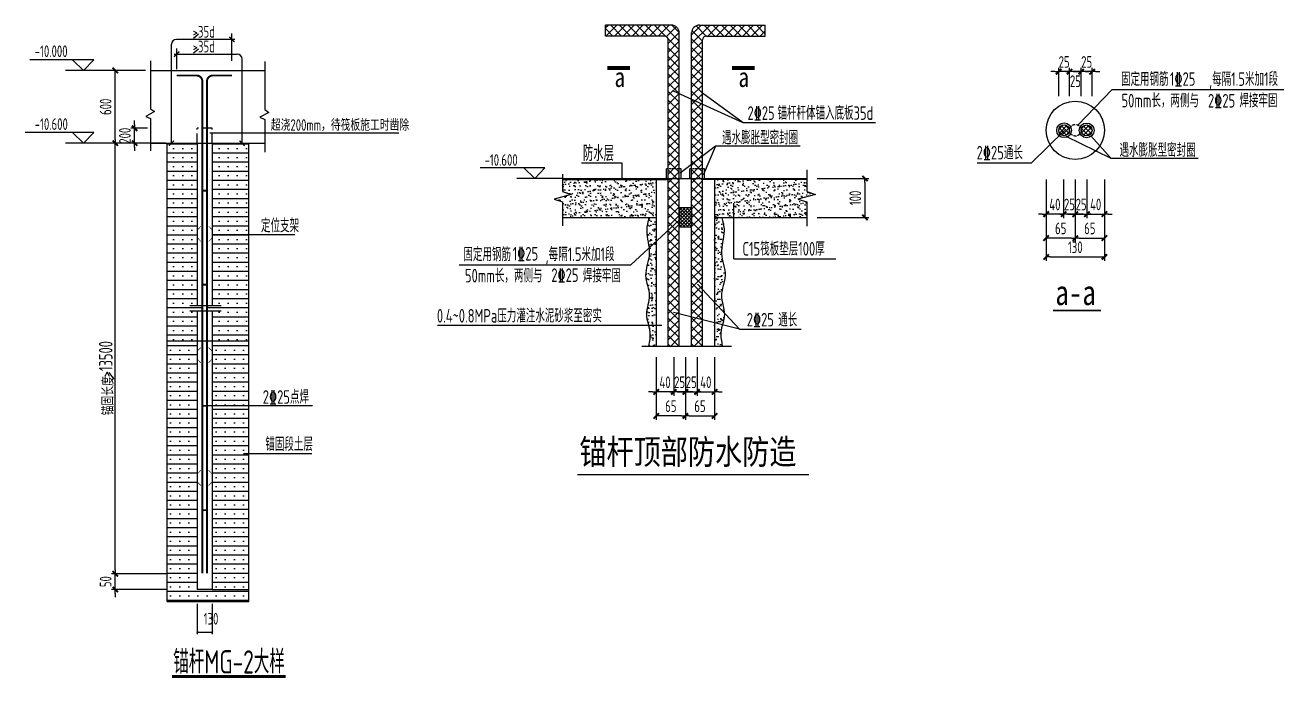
# Model space of a CAD drawing. Extents: x -190030 to 1780958, y -2186385 to 288330.
# Drawn here: x 260675 to 293080, y 11677 to 28486 of the extents above; entities that cross this region are included whole.
import ezdxf

# ---------------------------------------------------------------- set-up
doc = ezdxf.new("R2010")
doc.units = 0
doc.header["$LTSCALE"] = 1000
doc.header["$MEASUREMENT"] = 0
for name, pattern in [('CONTINOUS', [0]), ('DASH', [0.35, 0.25, -0.1]), ('HIDDEN', [7, 5, -2])]:
    doc.linetypes.add(name, pattern=pattern)
for name, color, linetype in [('DIM', 3, 'Continuous'), ('FREEZE', 7, 'Continuous'), ('G', 3, 'Continuous'), ('MB', 2, 'Continuous'), ('mg', 2, 'Continuous'), ('PUB_TEXT', 7, 'Continuous'), ('TEXT', 7, 'Continuous'), ('承台标注', 3, 'Continuous'), ('锚杆', 6, 'Continuous'), ('锚杆21', 3, 'Continuous'), ('集水坑', 5, 'Continuous')]:
    doc.layers.add(name, color=color, linetype=linetype)
doc.styles.add('-宋体', font='', dxfattribs={"width": 0.8})
doc.styles.add('_HZTXT', font='tssdeng.shx', dxfattribs={"width": 0.8, "bigfont": 'tssdchn.shx'})
doc.styles.add('SHHZ', font='tssdeng.shx', dxfattribs={"width": 0.7, "bigfont": 'tssdchn.shx'})
doc.styles.add('TSSD_Dimension', font='Tssdeng.shx', dxfattribs={"width": 0.7, "bigfont": 'hztxt.shx'})
doc.styles.add('TSSD_Rein', font='tssdeng.shx', dxfattribs={"width": 0.7, "bigfont": 'hztxt.shx'})
doc.styles.get('-宋体').set_extended_font_data('SimSun')
doc.dimstyles.new('TSSD_200_200', dxfattribs={"dimtxt": 300, "dimasz": 100, "dimexe": 100, "dimexo": 0, "dimgap": 100, "dimtad": 1, "dimdec": 0, "dimzin": 0, "dimdsep": 46, "dimtxsty": 'TSSD_Dimension', "dimblk1": '_TSDBK', "dimblk2": '_TSDBK', "dimsah": 1, "dimcen": 0, "dimclrt": 7, "dimadec": 0, "dimazin": 0, "dimtfac": 1, "dimtdec": 0, "dimtix": 1, "dimtmove": 2, "dimatfit": 3, "dimldrblk": '_TSDBK', "dimfxl": 1, "dimtolj": 1, "dimtzin": 0, "dimarcsym": 0})
pattern_1 = [(45, (-64378.94, -51291.9), (-56.1266, 56.1266), []), (135, (-64378.94, -51291.9), (-56.1266, -56.1266), [])]

# ---------------------------------------------------------------- blocks, each defined once
blk = doc.blocks.new('_TSDBK')
blk.add_line((-1, 0), (0, 0))
at = {"const_width": 0.5}
blk.add_lwpolyline([(-0.7, -0.7), (0.7, 0.7)], dxfattribs=at)
blk = doc.blocks.new('*D1371')
at = {"layer": 'Defpoints', "color": 0, "transparency": 16777216}
for p in [(266210, -91025), (266210, -91652), (266490, -91652)]:
    blk.add_point(p, dxfattribs=at)
at = {"layer": 'DIM', "color": 0, "lineweight": -2, "transparency": 16777216}
for p, q in [((266110, -91025), (266010, -91025)), ((266210, -91652), (266210, -90925)), ((266490, -91025), (266210, -91025)), ((266490, -91652), (266490, -90925)), ((266590, -91025), (266690, -91025))]:
    blk.add_line(p, q, dxfattribs=at)
at = {"layer": 'DIM', "color": 0, "lineweight": -2, "transparency": 16777216, "xscale": 100, "yscale": 100, "zscale": 100}
for p, rotation in [((266210, -91025), 359.9999999999399), ((266490, -91025), 179.99999999994)]:
    blk.add_blockref('_TSDBK', p, dxfattribs=dict(at, rotation=rotation))
at = {"layer": 'DIM', "color": 7, "transparency": 16777216, "insert": (266350, -90775), "char_height": 300, "attachment_point": 5, "style": 'TSSD_Dimension'}
blk.add_mtext('\\A1;25', dxfattribs=at)
blk = doc.blocks.new('*D1372')
at = {"layer": 'Defpoints', "color": 0, "transparency": 16777216}
for p in [(266790, -91025), (266790, -91652), (267070, -91652)]:
    blk.add_point(p, dxfattribs=at)
at = {"layer": 'DIM', "color": 0, "lineweight": -2, "transparency": 16777216}
for p, q in [((266690, -91025), (266590, -91025)), ((266790, -91652), (266790, -90925)), ((267070, -91025), (266790, -91025)), ((267070, -91652), (267070, -90925)), ((267170, -91025), (267270, -91025))]:
    blk.add_line(p, q, dxfattribs=at)
at = {"layer": 'DIM', "color": 0, "lineweight": -2, "transparency": 16777216, "xscale": 100, "yscale": 100, "zscale": 100}
for p, rotation in [((266790, -91025), 359.9999999999399), ((267070, -91025), 179.99999999994)]:
    blk.add_blockref('_TSDBK', p, dxfattribs=dict(at, rotation=rotation))
at = {"layer": 'DIM', "color": 7, "transparency": 16777216, "insert": (266930, -90775), "char_height": 300, "attachment_point": 5, "style": 'TSSD_Dimension'}
blk.add_mtext('\\A1;25', dxfattribs=at)
blk = doc.blocks.new('*D1373')
at = {"layer": 'Defpoints', "color": 0, "transparency": 16777216}
for p in [(266490, -91025), (266490, -91652), (266790, -91652)]:
    blk.add_point(p, dxfattribs=at)
at = {"layer": 'DIM', "color": 0, "lineweight": -2, "transparency": 16777216}
for p, q in [((266390, -91025), (266290, -91025)), ((266490, -91652), (266490, -90925)), ((266790, -91025), (266490, -91025)), ((266790, -91652), (266790, -90925)), ((266890, -91025), (266990, -91025))]:
    blk.add_line(p, q, dxfattribs=at)
at = {"layer": 'DIM', "color": 0, "lineweight": -2, "transparency": 16777216, "xscale": 100, "yscale": 100, "zscale": 100}
for p, rotation in [((266490, -91025), 359.9999999999399), ((266790, -91025), 179.99999999994)]:
    blk.add_blockref('_TSDBK', p, dxfattribs=dict(at, rotation=rotation))
at = {"layer": 'DIM', "color": 7, "transparency": 16777216, "insert": (266640, -91271), "char_height": 300, "attachment_point": 5, "style": 'TSSD_Dimension'}
blk.add_mtext('\\A1;25', dxfattribs=at)
blk = doc.blocks.new('*D1374')
at = {"layer": 'Defpoints', "color": 0, "transparency": 16777216}
for p in [(265887, -95390), (267387, -95390), (267387, -95797)]:
    blk.add_point(p, dxfattribs=at)
at = {"layer": 'G', "color": 0, "lineweight": -2, "transparency": 16777216}
for p, q in [((265887, -95390), (265887, -95897)), ((267387, -95390), (267387, -95897)), ((265987, -95797), (267287, -95797))]:
    blk.add_line(p, q, dxfattribs=at)
at = {"layer": 'G', "color": 0, "lineweight": -2, "transparency": 16777216, "xscale": 100, "yscale": 100, "zscale": 100}
for p, rotation in [((265887, -95797), 179.99999999994), ((267387, -95797), 359.9999999999399)]:
    blk.add_blockref('_TSDBK', p, dxfattribs=dict(at, rotation=rotation))
at = {"layer": 'G', "color": 7, "transparency": 16777216, "insert": (266637, -95547), "char_height": 300, "attachment_point": 5, "style": 'TSSD_Dimension'}
blk.add_mtext('\\A1;130', dxfattribs=at)
blk = doc.blocks.new('*D1375')
at = {"layer": 'Defpoints', "color": 0, "transparency": 16777216}
for p in [(266637, -93805), (266937, -93805), (266937, -94695)]:
    blk.add_point(p, dxfattribs=at)
at = {"layer": 'G', "color": 0, "lineweight": -2, "transparency": 16777216}
for p, q in [((266637, -93805), (266637, -94795)), ((266937, -93805), (266937, -94795)), ((266537, -94695), (266437, -94695)), ((266637, -94695), (266937, -94695)), ((267037, -94695), (267137, -94695))]:
    blk.add_line(p, q, dxfattribs=at)
at = {"layer": 'G', "color": 0, "lineweight": -2, "transparency": 16777216, "xscale": 100, "yscale": 100, "zscale": 100}
for p, rotation in [((266637, -94695), 359.9999999999399), ((266937, -94695), 179.99999999994)]:
    blk.add_blockref('_TSDBK', p, dxfattribs=dict(at, rotation=rotation))
at = {"layer": 'G', "color": 7, "transparency": 16777216, "insert": (266787, -94445), "char_height": 300, "attachment_point": 5, "style": 'TSSD_Dimension'}
blk.add_mtext('\\A1;25', dxfattribs=at)
blk = doc.blocks.new('*D1376')
at = {"layer": 'Defpoints', "color": 0, "transparency": 16777216}
for p in [(266337, -93805), (266637, -93805), (266337, -94695)]:
    blk.add_point(p, dxfattribs=at)
at = {"layer": 'G', "color": 0, "lineweight": -2, "transparency": 16777216}
for p, q in [((266337, -93805), (266337, -94795)), ((266637, -93805), (266637, -94795)), ((266237, -94695), (266137, -94695)), ((266637, -94695), (266337, -94695)), ((266737, -94695), (266837, -94695))]:
    blk.add_line(p, q, dxfattribs=at)
at = {"layer": 'G', "color": 0, "lineweight": -2, "transparency": 16777216, "xscale": 100, "yscale": 100, "zscale": 100}
for p, rotation in [((266337, -94695), 359.9999999998788), ((266637, -94695), 179.9999999998788)]:
    blk.add_blockref('_TSDBK', p, dxfattribs=dict(at, rotation=rotation))
at = {"layer": 'G', "color": 7, "transparency": 16777216, "insert": (266487, -94445), "char_height": 300, "attachment_point": 5, "style": 'TSSD_Dimension'}
blk.add_mtext('\\A1;25', dxfattribs=at)
blk = doc.blocks.new('*D1377')
at = {"layer": 'Defpoints', "color": 0, "transparency": 16777216}
for p in [(265887, -93805), (266337, -93805), (265887, -94695)]:
    blk.add_point(p, dxfattribs=at)
at = {"layer": 'G', "color": 0, "lineweight": -2, "transparency": 16777216}
for p, q in [((265887, -93805), (265887, -94795)), ((266337, -93805), (266337, -94795)), ((265787, -94695), (265687, -94695)), ((266337, -94695), (265887, -94695)), ((266437, -94695), (266537, -94695))]:
    blk.add_line(p, q, dxfattribs=at)
at = {"layer": 'G', "color": 0, "lineweight": -2, "transparency": 16777216, "xscale": 100, "yscale": 100, "zscale": 100}
for p, rotation in [((265887, -94695), 359.9999999998807), ((266337, -94695), 179.9999999998807)]:
    blk.add_blockref('_TSDBK', p, dxfattribs=dict(at, rotation=rotation))
at = {"layer": 'G', "color": 7, "transparency": 16777216, "insert": (266112, -94445), "char_height": 300, "attachment_point": 5, "style": 'TSSD_Dimension'}
blk.add_mtext('\\A1;40', dxfattribs=at)
blk = doc.blocks.new('*D1378')
at = {"layer": 'Defpoints', "color": 0, "transparency": 16777216}
for p in [(265887, -93805), (266637, -93805), (265887, -95312)]:
    blk.add_point(p, dxfattribs=at)
at = {"layer": 'G', "color": 0, "lineweight": -2, "transparency": 16777216}
for p, q in [((265887, -93805), (265887, -95412)), ((266637, -93805), (266637, -95412)), ((266537, -95312), (265987, -95312))]:
    blk.add_line(p, q, dxfattribs=at)
at = {"layer": 'G', "color": 0, "lineweight": -2, "transparency": 16777216, "xscale": 100, "yscale": 100, "zscale": 100}
for p, rotation in [((265887, -95312), 179.9999999998799), ((266637, -95312), 359.9999999998799)]:
    blk.add_blockref('_TSDBK', p, dxfattribs=dict(at, rotation=rotation))
at = {"layer": 'G', "color": 7, "transparency": 16777216, "insert": (266262, -95062), "char_height": 300, "attachment_point": 5, "style": 'TSSD_Dimension'}
blk.add_mtext('\\A1;65', dxfattribs=at)
blk = doc.blocks.new('*D1379')
at = {"layer": 'Defpoints', "color": 0, "transparency": 16777216}
for p in [(266937, -93805), (267387, -93805), (267387, -94695)]:
    blk.add_point(p, dxfattribs=at)
at = {"layer": 'G', "color": 0, "lineweight": -2, "transparency": 16777216}
for p, q in [((266937, -93805), (266937, -94795)), ((267387, -93805), (267387, -94795)), ((266837, -94695), (266737, -94695)), ((266937, -94695), (267387, -94695)), ((267487, -94695), (267587, -94695))]:
    blk.add_line(p, q, dxfattribs=at)
at = {"layer": 'G', "color": 0, "lineweight": -2, "transparency": 16777216, "xscale": 100, "yscale": 100, "zscale": 100}
for p, rotation in [((266937, -94695), 359.9999999999399), ((267387, -94695), 179.99999999994)]:
    blk.add_blockref('_TSDBK', p, dxfattribs=dict(at, rotation=rotation))
at = {"layer": 'G', "color": 7, "transparency": 16777216, "insert": (267162, -94445), "char_height": 300, "attachment_point": 5, "style": 'TSSD_Dimension'}
blk.add_mtext('\\A1;40', dxfattribs=at)
blk = doc.blocks.new('*D1380')
at = {"layer": 'Defpoints', "color": 0, "transparency": 16777216}
for p in [(266637, -93805), (267387, -93805), (267387, -95312)]:
    blk.add_point(p, dxfattribs=at)
at = {"layer": 'G', "color": 0, "lineweight": -2, "transparency": 16777216}
for p, q in [((266637, -93805), (266637, -95412)), ((267387, -93805), (267387, -95412)), ((266737, -95312), (267287, -95312))]:
    blk.add_line(p, q, dxfattribs=at)
at = {"layer": 'G', "color": 0, "lineweight": -2, "transparency": 16777216, "xscale": 100, "yscale": 100, "zscale": 100}
for p, rotation in [((266637, -95312), 179.99999999994), ((267387, -95312), 359.9999999999399)]:
    blk.add_blockref('_TSDBK', p, dxfattribs=dict(at, rotation=rotation))
at = {"layer": 'G', "color": 7, "transparency": 16777216, "insert": (267012, -95062), "char_height": 300, "attachment_point": 5, "style": 'TSSD_Dimension'}
blk.add_mtext('\\A1;65', dxfattribs=at)
blk = doc.blocks.new('*D1360')
at = {"layer": 'Defpoints', "color": 0, "transparency": 16777216}
for p in [(241922, -92868), (243226, -92868), (243226, -103956)]:
    blk.add_point(p, dxfattribs=at)
at = {"layer": 'G', "color": 0, "lineweight": -2, "transparency": 16777216}
for p, q in [((243226, -92868), (241822, -92868)), ((241922, -103856), (241922, -92968)), ((243226, -103956), (241822, -103956))]:
    blk.add_line(p, q, dxfattribs=at)
at = {"layer": 'G', "color": 0, "lineweight": -2, "transparency": 16777216, "xscale": 100, "yscale": 100, "zscale": 100}
for p, rotation in [((241922, -92868), 89.99999999993994), ((241922, -103956), 269.99999999994)]:
    blk.add_blockref('_TSDBK', p, dxfattribs=dict(at, rotation=rotation))
at = {"layer": 'G', "color": 7, "transparency": 16777216, "insert": (241672, -98412), "char_height": 300, "attachment_point": 5, "rotation": 90, "style": 'TSSD_Dimension'}
blk.add_mtext('\\A1;                   ', dxfattribs=at)
blk = doc.blocks.new('_Oblique')
at = {"color": 6, "const_width": 0.25}
blk.add_lwpolyline([(-0.5, -0.5), (0.5, 0.5)], dxfattribs=at)
blk = doc.blocks.new('T')
at = {"layer": 'DIM', "const_width": 25}
blk.add_lwpolyline([(50, 50), (-50, -50)], dxfattribs=at)
blk = doc.blocks.new('*D1361')
at = {"layer": 'Defpoints', "color": 0, "transparency": 16777216}
for p in [(241922, -90993), (242696, -90993), (242696, -92868)]:
    blk.add_point(p, dxfattribs=at)
at = {"layer": 'G', "color": 0, "lineweight": -2, "transparency": 16777216}
for p, q in [((242696, -90993), (241822, -90993)), ((241922, -92768), (241922, -91093)), ((242696, -92868), (241822, -92868))]:
    blk.add_line(p, q, dxfattribs=at)
at = {"layer": 'G', "color": 0, "lineweight": -2, "transparency": 16777216, "xscale": 100, "yscale": 100, "zscale": 100}
for p, rotation in [((241922, -90993), 89.99999999993994), ((241922, -92868), 269.99999999994)]:
    blk.add_blockref('_TSDBK', p, dxfattribs=dict(at, rotation=rotation))
at = {"layer": 'G', "color": 7, "transparency": 16777216, "insert": (241672, -91930), "char_height": 300, "attachment_point": 5, "rotation": 90, "style": 'TSSD_Dimension'}
blk.add_mtext('\\A1;600', dxfattribs=at)
blk = doc.blocks.new('*D1362')
at = {"layer": 'Defpoints', "color": 0, "transparency": 16777216}
for p in [(241922, -103956), (243261, -103956), (243261, -104362)]:
    blk.add_point(p, dxfattribs=at)
at = {"layer": 'G', "color": 0, "lineweight": -2, "transparency": 16777216}
for p, q in [((243261, -103956), (241822, -103956)), ((241922, -103856), (241922, -103756)), ((241922, -104362), (241922, -103956)), ((243261, -104362), (241822, -104362)), ((241922, -104462), (241922, -104562))]:
    blk.add_line(p, q, dxfattribs=at)
at = {"layer": 'G', "color": 0, "lineweight": -2, "transparency": 16777216, "xscale": 100, "yscale": 100, "zscale": 100}
for p, rotation in [((241922, -103956), 269.99999999994), ((241922, -104362), 89.99999999993997)]:
    blk.add_blockref('_TSDBK', p, dxfattribs=dict(at, rotation=rotation))
at = {"layer": 'G', "color": 7, "transparency": 16777216, "insert": (241672, -104159), "char_height": 300, "attachment_point": 5, "rotation": 90, "style": 'TSSD_Dimension'}
blk.add_mtext('\\A1;50', dxfattribs=at)
blk = doc.blocks.new('*D1363')
at = {"layer": 'Defpoints', "color": 0, "transparency": 16777216}
for p in [(242419, -92483), (242755, -92483), (242755, -92868)]:
    blk.add_point(p, dxfattribs=at)
at = {"layer": 'G', "color": 0, "lineweight": -2, "transparency": 16777216}
for p, q in [((242419, -92383), (242419, -92283)), ((242755, -92483), (242319, -92483)), ((242419, -92868), (242419, -92483)), ((242755, -92868), (242319, -92868)), ((242419, -92968), (242419, -93068))]:
    blk.add_line(p, q, dxfattribs=at)
at = {"layer": 'G', "color": 0, "lineweight": -2, "transparency": 16777216, "xscale": 100, "yscale": 100, "zscale": 100}
for p, rotation in [((242419, -92483), 269.99999999994), ((242419, -92868), 89.99999999993997)]:
    blk.add_blockref('_TSDBK', p, dxfattribs=dict(at, rotation=rotation))
at = {"layer": 'G', "color": 7, "transparency": 16777216, "insert": (242169, -92675), "char_height": 300, "attachment_point": 5, "rotation": 90, "style": 'TSSD_Dimension'}
blk.add_mtext('\\A1;200', dxfattribs=at)
blk = doc.blocks.new('*D1364')
at = {"layer": 'Defpoints', "color": 0, "transparency": 16777216}
for p in [(255850, -98382), (256600, -98382), (255850, -99890)]:
    blk.add_point(p, dxfattribs=at)
at = {"layer": 'G', "color": 0, "lineweight": -2, "transparency": 16777216}
for p, q in [((255850, -98382), (255850, -99990)), ((256600, -98382), (256600, -99990)), ((256500, -99890), (255950, -99890))]:
    blk.add_line(p, q, dxfattribs=at)
at = {"layer": 'G', "color": 0, "lineweight": -2, "transparency": 16777216, "xscale": 100, "yscale": 100, "zscale": 100}
for p, rotation in [((255850, -99890), 179.9999999998799), ((256600, -99890), 359.9999999998799)]:
    blk.add_blockref('_TSDBK', p, dxfattribs=dict(at, rotation=rotation))
at = {"layer": 'G', "color": 7, "transparency": 16777216, "insert": (256225, -99640), "char_height": 300, "attachment_point": 5, "style": 'TSSD_Dimension'}
blk.add_mtext('\\A1;65', dxfattribs=at)
blk = doc.blocks.new('*D1365')
at = {"layer": 'Defpoints', "color": 0, "transparency": 16777216}
for p in [(255850, -98382), (256300, -98382), (255850, -99273)]:
    blk.add_point(p, dxfattribs=at)
at = {"layer": 'G', "color": 0, "lineweight": -2, "transparency": 16777216}
for p, q in [((255850, -98382), (255850, -99373)), ((256300, -98382), (256300, -99373)), ((255750, -99273), (255650, -99273)), ((256300, -99273), (255850, -99273)), ((256400, -99273), (256500, -99273))]:
    blk.add_line(p, q, dxfattribs=at)
at = {"layer": 'G', "color": 0, "lineweight": -2, "transparency": 16777216, "xscale": 100, "yscale": 100, "zscale": 100}
for p, rotation in [((255850, -99273), 359.9999999998788), ((256300, -99273), 179.9999999998788)]:
    blk.add_blockref('_TSDBK', p, dxfattribs=dict(at, rotation=rotation))
at = {"layer": 'G', "color": 7, "transparency": 16777216, "insert": (256075, -99023), "char_height": 300, "attachment_point": 5, "style": 'TSSD_Dimension'}
blk.add_mtext('\\A1;40', dxfattribs=at)
blk = doc.blocks.new('*D1366')
at = {"layer": 'Defpoints', "color": 0, "transparency": 16777216}
for p in [(256300, -98382), (256600, -98382), (256300, -99273)]:
    blk.add_point(p, dxfattribs=at)
at = {"layer": 'G', "color": 0, "lineweight": -2, "transparency": 16777216}
for p, q in [((256300, -98382), (256300, -99373)), ((256600, -98382), (256600, -99373)), ((256200, -99273), (256100, -99273)), ((256600, -99273), (256300, -99273)), ((256700, -99273), (256800, -99273))]:
    blk.add_line(p, q, dxfattribs=at)
at = {"layer": 'G', "color": 0, "lineweight": -2, "transparency": 16777216, "xscale": 100, "yscale": 100, "zscale": 100}
for p, rotation in [((256300, -99273), 359.9999999998816), ((256600, -99273), 179.9999999998816)]:
    blk.add_blockref('_TSDBK', p, dxfattribs=dict(at, rotation=rotation))
at = {"layer": 'G', "color": 7, "transparency": 16777216, "insert": (256450, -99023), "char_height": 300, "attachment_point": 5, "style": 'TSSD_Dimension'}
blk.add_mtext('\\A1;25', dxfattribs=at)
blk = doc.blocks.new('*D1367')
at = {"layer": 'Defpoints', "color": 0, "transparency": 16777216}
for p in [(256600, -98382), (257350, -98382), (257350, -99890)]:
    blk.add_point(p, dxfattribs=at)
at = {"layer": 'G', "color": 0, "lineweight": -2, "transparency": 16777216}
for p, q in [((256600, -98382), (256600, -99990)), ((257350, -98382), (257350, -99990)), ((256700, -99890), (257250, -99890))]:
    blk.add_line(p, q, dxfattribs=at)
at = {"layer": 'G', "color": 0, "lineweight": -2, "transparency": 16777216, "xscale": 100, "yscale": 100, "zscale": 100}
for p, rotation in [((256600, -99890), 179.99999999994), ((257350, -99890), 359.9999999999399)]:
    blk.add_blockref('_TSDBK', p, dxfattribs=dict(at, rotation=rotation))
at = {"layer": 'G', "color": 7, "transparency": 16777216, "insert": (256975, -99640), "char_height": 300, "attachment_point": 5, "style": 'TSSD_Dimension'}
blk.add_mtext('\\A1;65', dxfattribs=at)
blk = doc.blocks.new('*D1368')
at = {"layer": 'Defpoints', "color": 0, "transparency": 16777216}
for p in [(256900, -98382), (257350, -98382), (257350, -99273)]:
    blk.add_point(p, dxfattribs=at)
at = {"layer": 'G', "color": 0, "lineweight": -2, "transparency": 16777216}
for p, q in [((256900, -98382), (256900, -99373)), ((257350, -98382), (257350, -99373)), ((256800, -99273), (256700, -99273)), ((256900, -99273), (257350, -99273)), ((257450, -99273), (257550, -99273))]:
    blk.add_line(p, q, dxfattribs=at)
at = {"layer": 'G', "color": 0, "lineweight": -2, "transparency": 16777216, "xscale": 100, "yscale": 100, "zscale": 100}
for p, rotation in [((256900, -99273), 359.9999999999399), ((257350, -99273), 179.99999999994)]:
    blk.add_blockref('_TSDBK', p, dxfattribs=dict(at, rotation=rotation))
at = {"layer": 'G', "color": 7, "transparency": 16777216, "insert": (257125, -99023), "char_height": 300, "attachment_point": 5, "style": 'TSSD_Dimension'}
blk.add_mtext('\\A1;40', dxfattribs=at)
blk = doc.blocks.new('*D1369')
at = {"layer": 'Defpoints', "color": 0, "transparency": 16777216}
for p in [(256600, -98382), (256900, -98382), (256900, -99273)]:
    blk.add_point(p, dxfattribs=at)
at = {"layer": 'G', "color": 0, "lineweight": -2, "transparency": 16777216}
for p, q in [((256600, -98382), (256600, -99373)), ((256900, -98382), (256900, -99373)), ((256500, -99273), (256400, -99273)), ((256600, -99273), (256900, -99273)), ((257000, -99273), (257100, -99273))]:
    blk.add_line(p, q, dxfattribs=at)
at = {"layer": 'G', "color": 0, "lineweight": -2, "transparency": 16777216, "xscale": 100, "yscale": 100, "zscale": 100}
for p, rotation in [((256600, -99273), 359.9999999999399), ((256900, -99273), 179.99999999994)]:
    blk.add_blockref('_TSDBK', p, dxfattribs=dict(at, rotation=rotation))
at = {"layer": 'G', "color": 7, "transparency": 16777216, "insert": (256750, -99023), "char_height": 300, "attachment_point": 5, "style": 'TSSD_Dimension'}
blk.add_mtext('\\A1;25', dxfattribs=at)
blk = doc.blocks.new('*D1370')
at = {"layer": 'Defpoints', "color": 0, "transparency": 16777216}
for p in [(259991, -93777), (259991, -94777), (261222, -94777)]:
    blk.add_point(p, dxfattribs=at)
at = {"layer": 'G', "color": 0, "lineweight": -2, "transparency": 16777216}
for p, q in [((259991, -93777), (261322, -93777)), ((261222, -93877), (261222, -94677)), ((259991, -94777), (261322, -94777))]:
    blk.add_line(p, q, dxfattribs=at)
at = {"layer": 'G', "color": 0, "lineweight": -2, "transparency": 16777216, "xscale": 100, "yscale": 100, "zscale": 100}
for p, rotation in [((261222, -93777), 89.99999999993997), ((261222, -94777), 269.99999999994)]:
    blk.add_blockref('_TSDBK', p, dxfattribs=dict(at, rotation=rotation))
at = {"layer": 'G', "color": 7, "transparency": 16777216, "insert": (260972, -94277), "char_height": 300, "attachment_point": 5, "rotation": 90, "style": 'TSSD_Dimension'}
blk.add_mtext('\\A1;100', dxfattribs=at)
blk = doc.blocks.new('mg-2')
h = blk.add_hatch()
h.set_pattern_fill('AR-SAND', color=256, scale=100, style=0)
h.set_pattern_definition([(37.5, (214541.57, -441536.69), (-6.299336, 192.68238), [0, -152, 0, -170, 0, -162.5]), (7.5, (214541.57, -441536.7), (176.97767, 282.2146), [0, -82, 0, -137, 0, -52.5]), (327.5, (214418.57, -441536.69), (311.41419, 0.565905), [0, -50, 0, -180, 0, -235]), (317.5, (214418.57, -441536.7), (300.61266, 87.76756), [0, -25, 0, -118, 0, -135])])
h.paths.add_polyline_path([(255849.5, -94777.1), (255849.5, -93805.1), (253436.8, -93805.1), (253436.8, -94115), (253656.8, -94185), (253216.8, -94305), (253436.8, -94375), (253436.8, -94777.1)])
h.paths.add_polyline_path([(259727.8, -94777.1), (259727.8, -94375), (259493.8, -94305), (259947.8, -94185), (259727.8, -94115), (259727.8, -93797.1), (257349.5, -93797.1), (257349.5, -94777.1)])
h = blk.add_hatch()
h.set_pattern_fill('AR-SAND', color=256, scale=100, style=0)
h.set_pattern_definition([(37.5, (234491.58, -483736.74), (-6.299336, 192.68238), [0, -152, 0, -170, 0, -162.5]), (7.5, (234491.58, -483736.74), (176.97767, 282.2146), [0, -82, 0, -137, 0, -52.5]), (327.5, (234368.58, -483736.74), (311.414186, 0.565905), [0, -50, 0, -180, 0, -235]), (317.5, (234368.58, -483736.74), (300.61266, 87.76756), [0, -25, 0, -118, 0, -135])])
edge = h.paths.add_edge_path()
edge.add_spline(control_points=[(255662.6, -94777.1), (255633.8, -94890.4), (255567.5, -95151.2), (255646.4, -95415.9), (255664.3, -95565.1)], knot_values=[0, 0, 0, 0, 345.7239991, 795.826105, 795.826105, 795.826105, 795.826105], degree=3, periodic=0)
edge.add_line((255664.3, -95565.1), (255849.5, -95393.5))
edge.add_line((255849.5, -95393.5), (255849.5, -94777.1))
edge.add_line((255849.5, -94777.1), (255662.6, -94777.1))
edge = h.paths.add_edge_path()
edge.add_line((255849.5, -95393.5), (255664.3, -95565.1))
edge.add_spline(control_points=[(255664.3, -95565.1), (255670.3, -95615), (255684.6, -95853.2), (255483.6, -96260.9), (255753.3, -96778.6), (255550.6, -97209.7), (255624.7, -97462.7), (255649.1, -97555.7)], knot_values=[795.826105, 795.826105, 795.826105, 795.826105, 946.4718664, 1514.6408553, 2039.4951208, 2531.0965854, 2815.4243997, 2815.4243997, 2815.4243997, 2815.4243997], degree=3, periodic=0)
edge.add_line((255649.1, -97555.7), (255849.5, -97555.7))
edge.add_line((255849.5, -97555.7), (255849.5, -95393.5))
edge = h.paths.add_edge_path()
edge.add_spline(control_points=[(255649.1, -97555.7), (255665.2, -97617.2), (255708.3, -97794.5), (255672.2, -97974.5), (255648.6, -98092)], knot_values=[2815.4243997, 2815.4243997, 2815.4243997, 2815.4243997, 3003.5550492, 3356.7919269, 3356.7919269, 3356.7919269, 3356.7919269], degree=3, periodic=0)
edge.add_line((255648.6, -98092), (255849.5, -98092))
edge.add_line((255849.5, -98092), (255849.5, -97555.7))
edge.add_line((255849.5, -97555.7), (255649.1, -97555.7))
h = blk.add_hatch()
h.set_pattern_fill('AR-SAND', color=256, scale=100, style=0)
h.set_pattern_definition([(142.5, (278707.51, -483736.74), (6.299336, 192.68238), [0, -152, 0, -170, 0, -162.5]), (172.5, (278707.5, -483736.74), (-176.97767, 282.2146), [0, -82, 0, -137, 0, -52.5]), (212.5, (278830.51, -483736.74), (-311.414186, 0.565905), [0, -50, 0, -180, 0, -235]), (222.5, (278830.5, -483736.74), (-300.61266, 87.76756), [0, -25, 0, -118, 0, -135])])
edge = h.paths.add_edge_path()
edge.add_line((257349.5, -94777.1), (257536.5, -94777.1))
edge.add_spline(control_points=[(257536.5, -94777.1), (257565.3, -94890.4), (257631.6, -95151.2), (257552.7, -95415.9), (257534.8, -95565.1)], knot_values=[0, 0, 0, 0, 345.7239991, 795.826105, 795.826105, 795.826105, 795.826105], degree=3, periodic=0)
edge.add_line((257534.8, -95565.1), (257349.5, -95393.5))
edge.add_line((257349.5, -95393.5), (257349.5, -94777.1))
edge = h.paths.add_edge_path()
edge.add_line((257349.5, -95393.5), (257534.8, -95565.1))
edge.add_spline(control_points=[(257534.8, -95565.1), (257528.8, -95615), (257514.4, -95853.2), (257715.5, -96260.9), (257445.8, -96778.6), (257648.5, -97209.7), (257574.4, -97462.7), (257550, -97555.7)], knot_values=[795.826105, 795.826105, 795.826105, 795.826105, 946.4718664, 1514.6408553, 2039.4951208, 2531.0965854, 2815.4243997, 2815.4243997, 2815.4243997, 2815.4243997], degree=3, periodic=0)
edge.add_line((257550, -97555.7), (257349.5, -97555.7))
edge.add_line((257349.5, -97555.7), (257349.5, -95393.5))
edge = h.paths.add_edge_path()
edge.add_line((257349.5, -97555.7), (257550, -97555.7))
edge.add_spline(control_points=[(257550, -97555.7), (257533.9, -97617.2), (257490.8, -97794.5), (257526.9, -97974.5), (257550.5, -98092)], knot_values=[2815.4243997, 2815.4243997, 2815.4243997, 2815.4243997, 3003.5550492, 3356.7919269, 3356.7919269, 3356.7919269, 3356.7919269], degree=3, periodic=0)
edge.add_line((257550.5, -98092), (257349.5, -98092))
edge.add_line((257349.5, -98092), (257349.5, -97555.7))
at = {"layer": 'G'}
h = blk.add_hatch(dxfattribs=at)
h.set_pattern_fill('ANSI37', color=8, scale=50, style=0)
h.set_pattern_definition([(45, (-64972.14, -48371.7), (-112.2532, 112.2532), []), (135, (-64972.14, -48371.7), (-112.2532, -112.2532), [])])
h.paths.add_polyline_path([(254543.5, -89827.5), (254543.5, -90107.5), (256059.5, -90107.5, -0.4142136), (256159.5, -90207.5), (256159.5, -93527.1), (256301.6, -93527.1), (256439.5, -93447.7), (256439.5, -90027.5, 0.4142136), (256239.5, -89827.5)])
h.paths.add_polyline_path([(256439.5, -93777.1), (256439.5, -93527.1), (256301.6, -93527.1), (256159.5, -93608.8), (256159.5, -93777.1)])
h.paths.add_polyline_path([(256439.5, -93527.1), (256439.5, -93447.7), (256301.6, -93527.1)], flags=17)
h.paths.add_polyline_path([(256159.5, -93608.8), (256301.6, -93527.1), (256159.5, -93527.1)], flags=17)
h.paths.add_polyline_path([(256159.5, -93777.1), (256159.5, -95106.3), (256439.5, -94846.9), (256439.5, -93777.1)])
h.paths.add_polyline_path([(256439.5, -98092), (256439.5, -94846.9), (256159.5, -95106.3), (256159.5, -98092)])
h = blk.add_hatch(dxfattribs=at)
h.set_pattern_fill('ANSI37', color=8, scale=50, style=0)
h.set_pattern_definition([(135, (578171.23, -48371.7), (112.2532, 112.2532), []), (45, (578171.23, -48371.7), (112.2532, -112.2532), [])])
h.paths.add_polyline_path([(258655.6, -89827.5), (258655.6, -90107.5), (257139.5, -90107.5, 0.4142136), (257039.5, -90207.5), (257039.5, -93527.1), (256897.5, -93527.1), (256759.5, -93447.7), (256759.5, -90027.5, -0.4142136), (256959.5, -89827.5)])
h.paths.add_polyline_path([(256759.5, -93777.1), (256759.5, -93527.1), (256897.5, -93527.1), (257039.5, -93608.8), (257039.5, -93777.1)])
h.paths.add_polyline_path([(256759.5, -93527.1), (256759.5, -93447.7), (256897.5, -93527.1)], flags=17)
h.paths.add_polyline_path([(257039.5, -93608.8), (256897.5, -93527.1), (257039.5, -93527.1)], flags=17)
h.paths.add_polyline_path([(257039.5, -93777.1), (257039.5, -95106.3), (256759.5, -94846.9), (256759.5, -93777.1)])
h.paths.add_polyline_path([(256759.5, -98092), (256759.5, -94846.9), (257039.5, -95106.3), (257039.5, -98092)])
h = blk.add_hatch(dxfattribs=at)
h.set_pattern_fill('ANSI37', color=8, scale=25, style=0)
h.set_pattern_definition(pattern_1)
edge = h.paths.add_edge_path()
edge.add_arc((266350.3, -92533.6), 140, 0, 360)
h = blk.add_hatch(dxfattribs=at)
h.set_pattern_fill('ANSI37', color=8, scale=25, style=0)
h.set_pattern_definition(pattern_1)
edge = h.paths.add_edge_path()
edge.add_arc((266930.2, -92538.2), 140, 0, 360)
h = blk.add_hatch(dxfattribs=at)
h.set_pattern_fill('ANSI37', color=8, scale=500, style=0)
h.set_pattern_definition([(45, (237996.575, -419380.69), (-44.194174, 44.194174), []), (135, (237996.575, -419380.69), (-44.194174, -44.194174), [])])
h.paths.add_polyline_path([(256759.5, -94521.1), (256439.5, -94521.1), (256439.5, -95021.1), (256759.5, -95021.1)])
at = {"layer": '集水坑'}
h = blk.add_hatch(dxfattribs=at)
h.set_pattern_fill('SACNCR', color=256, scale=2500, angle=135, style=0)
h.set_pattern_definition([(180, (-779527.43, 1186056.07), (-2e-10, -234.375), []), (180, (-779644.62, 1186173.26), (-2e-10, -234.375), [0, -234.375])])
h.paths.add_polyline_path([(244415.1, -95214.8), (245363.2, -95214.8), (245363.2, -92867.9), (244415.1, -92867.9)])
h.paths.add_polyline_path([(244030, -92867.9), (243260.9, -92867.9), (243260.9, -97955.8), (244030, -97955.8), (244030, -97188.2), (244162.5, -97188.2), (244162.5, -97050.4), (244030, -97050.4)])
h.paths.add_polyline_path([(245363.2, -95214.8), (244415.1, -95214.8), (244415.1, -97050.4), (244283.1, -97050.4), (244283.1, -97188.2), (244415.1, -97188.2), (244415.1, -97955.8), (245363.2, -97955.8)])
h = blk.add_hatch(dxfattribs=at)
h.set_pattern_fill('SACNCR', color=256, scale=2500, angle=135, style=0)
h.set_pattern_definition([(180, (-507260.14, 1118985.74), (-2e-10, -234.375), []), (180, (-507377.33, 1119102.93), (-2e-10, -234.375), [0, -234.375])])
h.paths.add_polyline_path([(243260.9, -104668.5), (245363.2, -104668.5), (245363.2, -100593.2), (244415.1, -100593.2), (244415.1, -104362.2), (244030, -104362.2), (244030, -97955.8), (243260.9, -97955.8)])
h.paths.add_polyline_path([(244415.1, -99622.7), (244415.1, -100593.2), (245363.2, -100593.2), (245363.2, -99622.7)], flags=17)
h.paths.add_polyline_path([(245363.2, -97955.8), (244415.1, -97955.8), (244415.1, -99622.7), (245363.2, -99622.7)])
for p, q in [((253436.5, -93805.1), (256159.5, -93805.1)), ((257039.5, -93797.1), (259742.6, -93797.1)), ((253436.5, -94777.1), (255849.5, -94777.1)), ((257349.5, -94777.1), (259727.8, -94777.1))]:
    blk.add_line(p, q)
for points in [[(255662.6, -94777.1), (255603.6, -95117.7), (255670.6, -95714.7), (255574.6, -96274.7), (255670.6, -96790.7), (255596.6, -97276.7), (255685.6, -97740.7), (255648.6, -98092)], [(257536.5, -94777.1), (257595.5, -95117.7), (257528.5, -95714.7), (257624.5, -96274.7), (257528.5, -96790.7), (257602.5, -97276.7), (257513.5, -97740.7), (257550.5, -98092)]]:
    blk.add_spline(points, degree=3)
at = {"layer": 'DIM'}
for p, q in [((253926.9, -93376.9), (254966.8, -93376.9)), ((254966.8, -93376.9), (254966.8, -93777.1)), ((256159.5, -93527.1), (256109.5, -93527.1)), ((256109.5, -93777.1), (256109.5, -93527.1)), ((256159.5, -93777.1), (256159.5, -93527.1)), ((256439.5, -93777.1), (256439.5, -93527.1)), ((256489.5, -93527.1), (256439.5, -93527.1)), ((256489.5, -93777.1), (256489.5, -93527.1)), ((256709.5, -93777.1), (256709.5, -93527.1)), ((256759.5, -93527.1), (256709.5, -93527.1)), ((256759.5, -93777.1), (256759.5, -93527.1)), ((257089.5, -93527.1), (257039.5, -93527.1)), ((257039.5, -93777.1), (257039.5, -93527.1)), ((257089.5, -93777.1), (257089.5, -93527.1)), ((256159.5, -93777.1), (256109.5, -93777.1)), ((256759.5, -93777.1), (256709.5, -93777.1)), ((257990.5, -97659.7), (256911.7, -96493.7)), ((257990.5, -97659.7), (256293, -97228.8)), ((241756.5, -98776.5), (241887.3, -98943.6)), ((244030, -104734), (244030, -105511.1)), ((244415.1, -104734), (244415.1, -105511.1))]:
    blk.add_line(p, q, dxfattribs=at)
at = {"layer": 'DIM', "linetype": 'HIDDEN', "ltscale": 0.01}
for p, q in [((256439.5, -93527.1), (256159.5, -93527.1)), ((257039.5, -93527.1), (256759.5, -93527.1))]:
    blk.add_line(p, q, dxfattribs=at)
at = {"layer": 'FREEZE', "color": 7, "const_width": 70}
blk.add_lwpolyline([(243383.5, -106601.4), (246310.3, -106601.4)], dxfattribs=at)
at = {"layer": 'G'}
for p, q in [((258083.6, -92345.7), (256293, -91531.1)), ((258083.6, -92345.7), (257039.5, -91574.8)), ((261493.7, -92345.7), (258083.6, -92345.7)), ((267559.8, -93265.6), (267033.8, -92677)), ((257375.8, -92945), (256466.6, -93637.6)), ((257375.8, -92945), (257060.8, -93693.7)), ((259550, -92945), (257375.8, -92945)), ((267559.8, -93265.6), (266402.4, -92694.4)), ((269800.5, -93265.6), (267559.8, -93265.6)), ((255469.5, -93777.1), (257729.5, -93777.1)), ((257850.4, -95846.7), (257850.4, -94414.7)), ((255194.4, -96000.4), (256561.7, -94733.8)), ((255479.5, -98092), (257785.6, -98092))]:
    blk.add_line(p, q, dxfattribs=at)
at = {"layer": 'G', "color": 4}
blk.add_line((253436.5, -93777.1), (259742.6, -93777.1), dxfattribs=at)
at = {"layer": 'G', "color": 8}
for p, q in [((256439.5, -94521.1), (256759.5, -94521.1)), ((256439.5, -95021.1), (256759.5, -95021.1))]:
    blk.add_line(p, q, dxfattribs=at)
at = {"layer": 'G', "color": 6}
for p, q in [((256444.5, -94521.1), (256444.5, -95021.1)), ((256755.5, -94521.1), (256755.5, -95021.1))]:
    blk.add_line(p, q, dxfattribs=at)
at = {"layer": 'MB', "color": 7, "ltscale": 10}
for p, q in [((242825.1, -90741.8), (242825.1, -91978.2)), ((242825.1, -90992.9), (245769.9, -90992.9)), ((245769.9, -90763.2), (245769.9, -92003.7)), ((242825.1, -91978.2), (242933.1, -92052.9)), ((245769.9, -92003.7), (245872.5, -92074.7)), ((242933.1, -92052.9), (242707.5, -92176.9)), ((242707.5, -92176.9), (242825.1, -92232.2)), ((242825.1, -92232.2), (242825.1, -93067.1)), ((245872.5, -92074.7), (245646.8, -92198.7)), ((245646.8, -92198.7), (245769.9, -92256.5)), ((245769.9, -92256.5), (245769.9, -93094.1)), ((244358.8, -92598.2), (249222.9, -92598.2)), ((242825.1, -92867.9), (245769.9, -92867.9)), ((244415.1, -95214.8), (246545.4, -95214.8)), ((244254.6, -99622.7), (246996.3, -99622.7))]:
    blk.add_line(p, q, dxfattribs=at)
at = {"layer": 'MB', "color": 7, "linetype": 'DASH'}
for p, q in [((244415.1, -92482.9), (244030, -92482.9)), ((244030, -92867.9), (244030, -92482.9)), ((244415.1, -92867.9), (244415.1, -92482.9))]:
    blk.add_line(p, q, dxfattribs=at)
at = {"layer": 'MB', "color": 7}
for p, q in [((244030, -92867.9), (244030, -97050.4)), ((244415.1, -92867.9), (244415.1, -97050.4)), ((243843.8, -97050.4), (244649.8, -97050.4)), ((243843.8, -97188.2), (244649.8, -97188.2)), ((244030, -97188.2), (244030, -104362.2)), ((244415.1, -97188.2), (244415.1, -104362.2)), ((244415.1, -104362.2), (244030, -104362.2))]:
    blk.add_line(p, q, dxfattribs=at)
at = {"layer": 'MB', "color": 3, "linetype": 'CONTINOUS', "ltscale": 0.5}
for p, q in [((244029.5, -105461.1), (244029, -105461.1)), ((244030, -105461.1), (244415.1, -105461.1)), ((244415.6, -105461.1), (244416.1, -105461.1))]:
    blk.add_line(p, q, dxfattribs=at)
at = {"layer": 'MB', "linetype": 'CONTINOUS', "ltscale": 0.5, "const_width": 50}
for points in [[(244162.5, -103943.5), (244162.5, -91273.8, 0.4142136), (244012.5, -91123.8), (243503.4, -91123.8)], [(244283.1, -103943.5), (244283.1, -91273.8, -0.4142136), (244433.1, -91123.8), (244923.9, -91123.8)]]:
    blk.add_lwpolyline(points, format="xyb", dxfattribs=at)
for points in [[(244162.5, -94093.2), (244283.1, -94093.2)], [(244162.5, -96510.3), (244283.1, -96510.3)], [(244162.5, -99631.2), (244283.1, -99631.2)], [(244162.5, -102318.9), (244283.1, -102318.9)]]:
    blk.add_lwpolyline(points, dxfattribs=at)
at = {"layer": 'MB', "color": 7, "const_width": 16}
for points in [[(244042.7, -95094.4), (244042.3, -95309)], [(244127.4, -95004.4), (244042.7, -95094.4)], [(244327.3, -95004.6), (244411.7, -95095)], [(244411.7, -95095), (244411.3, -95309.6)], [(244042.3, -95309), (244126.7, -95399.4)], [(244411.3, -95309.6), (244326.6, -95399.6)], [(244122.6, -98127.9), (244038, -98218)], [(244322.5, -98127.9), (244407.1, -98218)], [(244038, -98218), (244038, -98432.6)], [(244038, -98432.6), (244122.6, -98522.8)], [(244407.1, -98432.6), (244322.5, -98522.8)], [(244407.1, -98218), (244407.1, -98432.6)], [(244122.6, -101289.8), (244038, -101379.9)], [(244122.6, -101289.8), (244038, -101379.9)], [(244038, -101379.9), (244038, -101594.5)], [(244038, -101379.9), (244038, -101594.5)], [(244322.5, -101289.8), (244407.1, -101379.9)], [(244322.5, -101289.8), (244407.1, -101379.9)], [(244407.1, -101379.9), (244407.1, -101594.5)], [(244407.1, -101379.9), (244407.1, -101594.5)], [(244038, -101594.5), (244122.6, -101684.7)], [(244038, -101594.5), (244122.6, -101684.7)], [(244407.1, -101594.5), (244322.5, -101684.7)], [(244407.1, -101594.5), (244322.5, -101684.7)]]:
    blk.add_lwpolyline(points, dxfattribs=at)
at = {"layer": 'mg'}
for p, q in [((244923.9, -90743.8), (244923.9, -90045.1)), ((243368.2, -92867.9), (243368.2, -90320.1)), ((244996.1, -90195.1), (243493.2, -90195.1)), ((243436.1, -90574.6), (245060.1, -90574.6)), ((243503.4, -90958.3), (243503.4, -90424.6)), ((245185.1, -92867.9), (245185.1, -90699.6))]:
    blk.add_line(p, q, dxfattribs=at)
for centre, start, end in [((243493.2, -90320.1), 90, 180), ((245060.1, -90699.6), 360, 90)]:
    blk.add_arc(centre, 125, start, end, dxfattribs=at)
at = {"layer": 'PUB_TEXT', "linetype": 'CONTINOUS', "ltscale": 0.5}
for p, q in [((243936.6, -90162.5), (244060.1, -90053.3)), ((243936.6, -90542.1), (244060.1, -90432.8))]:
    blk.add_line(p, q, dxfattribs=at)
at = {"layer": '承台标注', "color": 7, "linetype": 'ByBlock'}
for p, q in [((256239.5, -89827.5), (254543.5, -89827.5)), ((254543.5, -90107.5), (254543.5, -89827.5)), ((256439.5, -98092), (256439.5, -90027.5)), ((256759.5, -98092), (256759.5, -90027.5)), ((256959.5, -89827.5), (258655.6, -89827.5)), ((258655.6, -90107.5), (258655.6, -89827.5)), ((256059.5, -90107.5), (254543.5, -90107.5)), ((256159.5, -98092), (256159.5, -90207.5)), ((257039.5, -98092), (257039.5, -90207.5)), ((257139.5, -90107.5), (258655.6, -90107.5))]:
    blk.add_line(p, q, dxfattribs=at)
at = {"layer": '承台标注', "color": 3, "linetype": 'ByBlock'}
for p, q in [((266705.9, -92398.9), (267584.8, -91486.2)), ((267584.8, -91486.2), (272006.5, -91486.2)), ((265509.2, -93372.3), (266355.9, -92539.2)), ((264111.8, -93372.3), (265509.2, -93372.3)), ((257850.4, -95846.7), (260472.8, -95846.7)), ((250773.7, -96000.4), (255194.4, -96000.4)), ((250220.1, -97555.7), (255996.1, -97555.7)), ((257990.5, -97659.7), (259582.7, -97659.7))]:
    blk.add_line(p, q, dxfattribs=at)
at = {"layer": '承台标注'}
blk.add_line((245223.2, -100860), (246983.6, -100860), dxfattribs=at)
at = {"layer": '承台标注', "color": 6, "linetype": 'ByBlock', "const_width": 100}
for points in [[(254591.7, -90930.1), (255172.1, -90930.1)], [(257798.6, -90930.1), (258379, -90930.1)]]:
    blk.add_lwpolyline(points, dxfattribs=at)
at = {"layer": '承台标注', "color": 6, "linetype": 'ByBlock'}
for centre, radius in [((266636.7, -92533.6), 750), ((266350.3, -92533.6), 190), ((266930.2, -92538.2), 190), ((266350.3, -92533.6), 140), ((266930.2, -92538.2), 140)]:
    blk.add_circle(centre, radius, dxfattribs=at)
at = {"layer": '承台标注', "color": 6, "linetype": 'DASH', "ltscale": 0.3}
blk.add_circle((266640.3, -92533.8), 150, dxfattribs=at)
at = {"layer": '承台标注', "color": 7, "linetype": 'ByBlock'}
for centre, radius, start, end in [((256239.5, -90027.5), 200, 0, 90), ((256959.5, -90027.5), 200, 90, 180), ((256059.5, -90207.5), 100, 0, 90), ((257139.5, -90207.5), 100, 90, 180)]:
    blk.add_arc(centre, radius, start, end, dxfattribs=at)
at = {"layer": '锚杆21', "color": 7, "linetype": 'HIDDEN'}
for p, q in [((255849.5, -93777.1), (255849.5, -98092)), ((257349.5, -93777.1), (257349.5, -98092))]:
    blk.add_line(p, q, dxfattribs=at)
at = {"layer": '锚杆21', "color": 3, "linetype": 'CONTINOUS'}
for points in [[(259727.8, -93550.7), (259727.8, -94115), (259947.8, -94185), (259493.8, -94305), (259727.8, -94375), (259727.8, -95000.7)], [(253436.8, -93661.7), (253436.8, -94115), (253656.8, -94185), (253216.8, -94305), (253436.8, -94375), (253436.8, -94993.7)]]:
    blk.add_lwpolyline(points, dxfattribs=at)
at = {"layer": '锚杆21', "color": 0, "linetype": 'CONTINOUS', "const_width": 40}
for points in [[(266067.5, -97174.5), (267296.5, -97174.5)], [(253813.9, -101405.3), (259780.3, -101405.3)]]:
    blk.add_lwpolyline(points, dxfattribs=at)
at = {"layer": '集水坑'}
for p, q in [((241365, -90718.2), (239724.5, -90718.2)), ((241104.8, -90992.9), (240824, -90718.2)), ((241365, -90718.2), (241104.8, -90992.9)), ((241821.8, -90992.9), (240641.8, -90992.9)), ((241365, -92593.2), (239601.2, -92593.2)), ((241104.8, -92867.9), (240824, -92593.2)), ((241365, -92593.2), (241104.8, -92867.9)), ((241821.8, -92867.9), (240641.8, -92867.9)), ((243260.9, -92867.9), (245363.2, -92867.9)), ((243260.9, -104668.5), (243260.9, -92867.9)), ((245363.2, -104668.5), (245363.2, -92867.9)), ((252980, -93502.4), (251316.1, -93502.4)), ((252719.8, -93777.1), (252439, -93502.4)), ((252980, -93502.4), (252719.8, -93777.1)), ((253436.8, -93777.1), (252256.8, -93777.1)), ((243260.9, -97955.8), (245363.2, -97955.8)), ((243260.9, -104668.5), (245363.2, -104668.5)), ((244415.1, -104362.2), (245363.2, -104362.2))]:
    blk.add_line(p, q, dxfattribs=at)
at = {"layer": 'MB', "color": 3, "linetype": 'CONTINOUS', "ltscale": 0.5, "xscale": 0.5, "yscale": 0.5, "zscale": 0.5}
blk.add_blockref('T', (244030, -105461.1), dxfattribs=at)
at = {"layer": 'MB', "color": 3, "linetype": 'CONTINOUS', "ltscale": 0.5, "xscale": 0.5, "yscale": 0.5, "zscale": 0.5, "rotation": 180}
blk.add_blockref('T', (244415.1, -105461.1), dxfattribs=at)
at = {"layer": 'mg', "yscale": 135.0000000009313, "zscale": 135.0000000009823}
for p, xscale, rotation in [((244923.9, -90195.1), -135.0000000011642, 180.0000007082542), ((243503.4, -90574.6), 135.0000000011642, 179.9999992915235), ((243368.2, -92867.9), -135.0000000009313, 90.00000070902148), ((245185.1, -92867.9), 135.0000000009313, 269.9999992908086)]:
    blk.add_blockref('_Oblique', p, dxfattribs=dict(at, xscale=xscale, rotation=rotation))
at = {"layer": 'DIM', "style": 'SHHZ', "width": 0.7}
blk.add_text('130', height=300, dxfattribs=at).set_placement((244196.8, -105265.4))
at = {"layer": 'DIM', "color": 7, "insert": (241674.8, -98428.2), "char_height": 350, "attachment_point": 5, "rotation": 90, "style": 'TSSD_Dimension'}
blk.add_mtext('\\A1;>13500', dxfattribs=at)
at = {"layer": 'G', "style": 'SHHZ', "width": 0.7}
blk.add_text('锚固长度', height=300, rotation=90, dxfattribs=at).set_placement((241879.7, -99875.4))
at = {"layer": 'PUB_TEXT', "linetype": 'CONTINOUS', "ltscale": 0.5, "style": 'SHHZ', "width": 0.7}
for s, height, p in [('>35d', 300, (243914.1, -90148.5)), ('-10.000', 300, (239847.6, -90648.9)), ('>35d', 300, (243914.1, -90528.1)), ('-10.600', 300, (239847.6, -92525.8)), ('超浇200mm，待筏板施工时凿除', 300, (245927.2, -92548.8)), ('-10.600', 300, (251428.6, -93449.5)), ('锚杆MG-2大样', 600, (243413.1, -106525.3))]:
    blk.add_text(s, height=height, dxfattribs=at).set_placement(p)
at = {"layer": 'TEXT', "style": 'TSSD_Rein', "width": 0.7}
for s, p in [('定位支架', (245673.2, -95165.4)), ('2%%13225点焊', (245718.4, -99578.7)), ('锚固段土层', (245785.7, -100793.7))]:
    blk.add_text(s, height=350, dxfattribs=at).set_placement(p)
at = {"layer": '锚杆21', "color": 3, "linetype": 'CONTINOUS', "style": '-宋体', "width": 0.8}
for p in [(254774.2, -91418), (257966.1, -91418)]:
    blk.add_text('a', height=500, rotation=0.00246, dxfattribs=at).set_placement(p)
at = {"layer": '锚杆21', "color": 7, "linetype": 'CONTINOUS', "style": '_HZTXT', "width": 0.7}
for s, height, p in [('固定用钢筋       ,每隔1.5米加1段', 350, (267814.2, -91391.8)), ('1%%13225', 350, (269072.4, -91389.3)), ('50mm长，两侧与       焊接牢固', 350, (267827.5, -91945.7)), ('2%%13225', 350, (270054.7, -91948.3)), ('2%%13225', 350, (258197.6, -92267)), ('锚杆杆体锚入底板35d', 350, (258968.6, -92265.7)), ('遇水膨胀型密封圈', 350, (257542.6, -92899)), ('防水层', 400, (253961.9, -93328.9)), ('2%%13225通长', 350, (264098.2, -93287)), ('遇水膨胀型密封圈', 350, (267776.2, -93219.7)), ('固定用钢筋 ', 350, (250884, -95906)), ('1%%13225', 350, (252152, -95888.6)), (',每隔1.5米加1段', 350, (252998.6, -95903.3)), ('C15筏板垫层100厚', 350, (258069.3, -95762.4)), ('50mm长，两侧与       焊接牢固', 350, (250924.1, -96453.4)), ('2%%13225', 350, (253147.9, -96440.3)), ('0.4~0.8MPa压力灌注水泥砂浆至密实', 350, (250201.5, -97487.4)), ('通长', 350, (258988.1, -97591.9)), ('2%%13225', 350, (258179.4, -97587.6))]:
    blk.add_text(s, height=height, rotation=0.00246, dxfattribs=at).set_placement(p)
at = {"layer": '锚杆21', "color": 31, "linetype": 'CONTINOUS', "style": '-宋体', "width": 0.8}
blk.add_text('a-a', height=640, rotation=0.00246, dxfattribs=at).set_placement((266123.5, -97035.9))
blk.add_text('锚杆顶部防水防造', height=640, dxfattribs=at).set_placement((253869.9, -101134.6))
at = {"layer": 'DIM'}
for base, p1, p2, picture, middle in [((266210.3, -91025.4), (266490.3, -91652.2), (266210.3, -91652.2), '*D1371', (266350.3, -90775.4)), ((266790.2, -91025.4), (267070.2, -91652.2), (266790.2, -91652.2), '*D1372', (266930.2, -90775.4))]:
    dim = blk.add_linear_dim(base=base, p1=p1, p2=p2, text='25', dimstyle='TSSD_200_200', dxfattribs=at)
    dim.commit()
    dim.dimension.update_dxf_attribs({"geometry": picture, "text_midpoint": middle})
dim = blk.add_linear_dim(base=(266490.3, -91025.4), p1=(266790.2, -91652.2), p2=(266490.3, -91652.2), text='25', dimstyle='TSSD_200_200', dxfattribs=at)
dim.commit()
dim.dimension.update_dxf_attribs({"geometry": '*D1373', "text_midpoint": (266640.3, -91271.1), "dimtype": 160})
at = {"layer": 'G'}
for base, p1, p2, text, picture, middle in [((241921.8, -90992.9), (242695.5, -92867.9), (242695.5, -90992.9), '600', '*D1361', (241671.8, -91930.4)), ((241921.8, -92867.9), (243225.9, -103955.8), (243225.9, -92867.9), '                   ', '*D1360', (241671.8, -98411.8)), ((241921.8, -103955.8), (243260.9, -104362.2), (243260.9, -103955.8), '50', '*D1362', (241671.8, -104159))]:
    dim = blk.add_linear_dim(base=base, p1=p1, p2=p2, angle=90, text=text, dimstyle='TSSD_200_200', dxfattribs=at)
    dim.commit()
    dim.dimension.update_dxf_attribs({"geometry": picture, "text_midpoint": middle})
for p1, p2, distance, text, picture, middle in [((242755.3, -92867.9), (242755.3, -92482.9), 336.6, '200', '*D1363', (242168.8, -92675.4)), ((259990.6, -93777.1), (259990.6, -94777.1), 1231.8, '100', '*D1370', (260972.4, -94277.1)), ((266336.7, -93804.5), (265886.7, -93804.5), 890.7, '40', '*D1377', (266111.7, -94445.2)), ((266636.7, -93804.5), (265886.7, -93804.5), 1507.7, '65', '*D1378', (266261.7, -95062.2)), ((266636.7, -93804.5), (266336.7, -93804.5), 890.7, '25', '*D1376', (266486.7, -94445.2)), ((266636.7, -93804.5), (266936.7, -93804.5), -890.7, '25', '*D1375', (266786.7, -94445.2)), ((266636.7, -93804.5), (267386.7, -93804.5), -1507.7, '65', '*D1380', (267011.7, -95062.2)), ((266936.7, -93804.5), (267386.7, -93804.5), -890.7, '40', '*D1379', (267161.7, -94445.2)), ((265886.7, -95389.9), (267386.7, -95389.9), -407, '130', '*D1374', (266636.7, -95546.9)), ((256299.5, -98382), (255849.5, -98382), 890.7, '40', '*D1365', (256074.5, -99022.7)), ((256599.5, -98382), (255849.5, -98382), 1507.7, '65', '*D1364', (256224.5, -99639.7)), ((256599.5, -98382), (256299.5, -98382), 890.7, '25', '*D1366', (256449.5, -99022.7)), ((256599.5, -98382), (256899.5, -98382), -890.7, '25', '*D1369', (256749.5, -99022.7)), ((256599.5, -98382), (257349.5, -98382), -1507.7, '65', '*D1367', (256974.5, -99639.7)), ((256899.5, -98382), (257349.5, -98382), -890.7, '40', '*D1368', (257124.5, -99022.7))]:
    dim = blk.add_aligned_dim(p1=p1, p2=p2, distance=distance, text=text, dimstyle='TSSD_200_200', dxfattribs=at)
    dim.commit()
    dim.dimension.update_dxf_attribs({"geometry": picture, "text_midpoint": middle})

msp = doc.modelspace()

# ---------------------------------------------------------------- block references
at = {"layer": '锚杆'}
msp.add_blockref('mg-2', (21073.5, 118313.8), dxfattribs=at)

doc.saveas('drawing.dxf')
